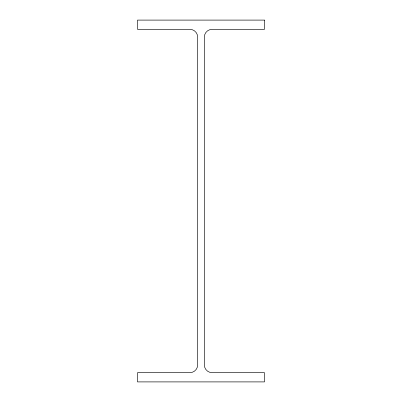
<?xml version="1.0" encoding="UTF-8"?>
<svg xmlns="http://www.w3.org/2000/svg" width="402" height="402" viewBox="0 0 402 402"><rect width="100%" height="100%" fill="white"/><g stroke="black" fill="none" stroke-linecap="round" stroke-linejoin="round"><path stroke-width="0.6" d="M264.526 20.1L137.474 20.1L137.474 29.316L189.809 29.316A7.884 7.884 0 0 1 197.694 37.2L197.694 364.8A7.884 7.884 0 0 1 189.809 372.684L137.474 372.684L137.474 381.9L264.526 381.9L264.526 372.684L212.191 372.684A7.884 7.884 0 0 1 204.306 364.8L204.306 37.2A7.884 7.884 0 0 1 212.191 29.316L264.526 29.316L264.526 20.1"/></g></svg>
